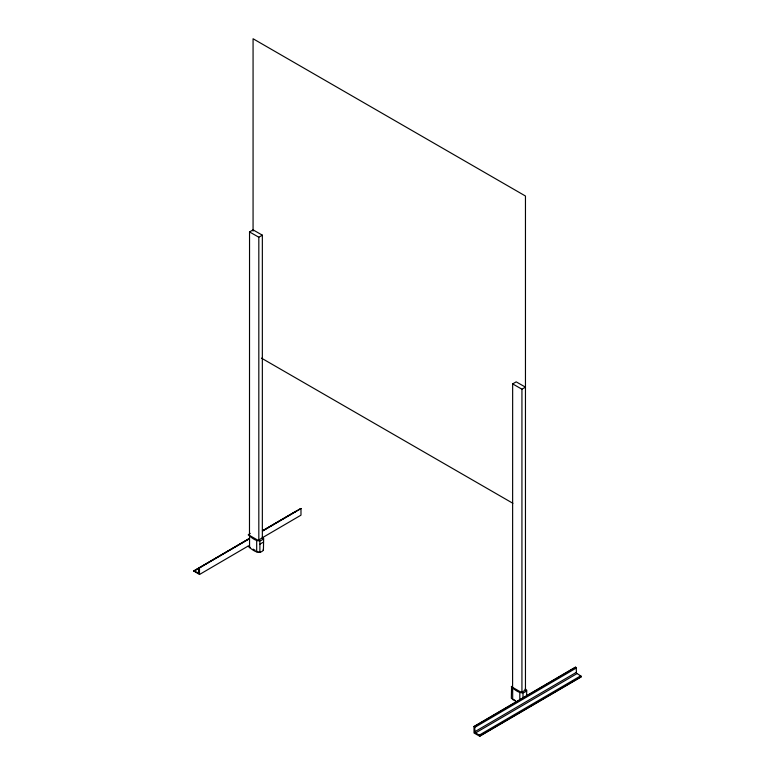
<?xml version="1.0" encoding="UTF-8"?>
<svg xmlns="http://www.w3.org/2000/svg" width="775" height="775" viewBox="0 0 775 775"><rect width="100%" height="100%" fill="white"/><g stroke="black" fill="none" stroke-linecap="round" stroke-linejoin="round"><path stroke-width="1.16" d="M262.347 538.238L262.347 235.164L253.067 229.875L249.54 231.938L249.482 535.409L258.133 540.34L262.405 537.84M521.933 692.269L521.933 389.195L525.46 387.142L516.179 381.852L512.653 383.906L512.595 687.377L521.246 692.308L525.46 690.215L524.917 689.295M193.769 570.981L198.555 572.919L198.768 568.104L199.485 567.959L199.485 574.507L193.769 570.981L248.659 538.887M295.265 511.907L295.75 511.355M300.264 508.749L300.981 508.613L300.981 515.162L262.415 537.714M199.485 574.507L248.465 545.862L248.233 546.336C252.059 549.62 258.598 555.394 263.413 550.318L263.655 538.373L262.328 537.007M263.413 550.318L263.258 549.175M526.535 696.56L526.768 690.351L525.45 688.985M258.821 540.301L258.821 237.227L262.347 235.164M250.228 533.365L248.233 534.876C252.059 538.15 258.598 543.934 263.413 538.848M263.161 530.41L295.265 511.636M194.254 570.71L248.484 539.032M262.425 530.885L300.748 508.478M193.769 571.252L248.155 539.497M262.657 531.02L300.981 508.613M259.887 544.186L263.413 542.122M516.751 702.005L511.345 698.314L511.587 686.369L511.345 686.844C515.172 690.128 521.711 695.902 526.535 690.825M474.019 726.446L575.515 667.091L576.232 668.05L576.445 673.117L581.085 676.168L581.231 676.904L479.735 736.25L474.019 732.995L474.019 726.446L474.736 727.396L474.949 732.462L479.25 735.155L479.735 736.25M474.252 726.572L575.757 667.227M474.736 727.396L576.232 668.05M474.736 731.765L576.232 672.419M475.453 732.985L576.949 673.64M479.25 735.155L580.746 675.81M479.735 735.979L581.231 676.633M257.222 551.461L258.133 551.81M249.54 231.938L258.821 237.227M512.653 383.906L521.933 389.195M253.144 549.136L255.178 550.298M513.195 699.37L515.239 700.532M261.446 358.127L512.885 503.295M249.482 546.879L250.083 547.392M525.46 690.215L525.46 196.017L253.067 38.75L253.067 231.105M523.009 692.879L523.009 698.614M519.812 692.278L519.812 700.309M512.672 688.21L512.672 699.68M259.887 540.911L259.887 552.381M256.69 540.311L256.69 551.771M249.55 536.242L249.55 547.702"/></g></svg>
